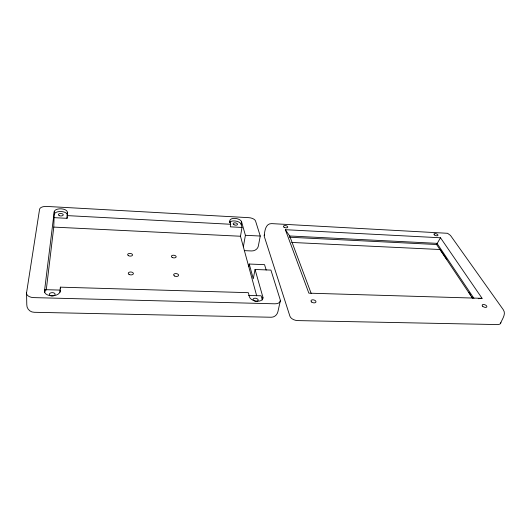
<?xml version="1.0" encoding="UTF-8"?>
<svg xmlns="http://www.w3.org/2000/svg" width="531" height="531" viewBox="0 0 531 531"><rect width="100%" height="100%" fill="white"/><g stroke="black" fill="none" stroke-linecap="round" stroke-linejoin="round"><path stroke-width="0.8" d="M46.243 290.072L53.784 227.095L54.262 211.557A6.584 3.232 2.1 0 1 61.178 208.822L61.384 208.836A6.584 3.232 2.1 0 1 67.371 212.473L67.337 214.504M60.361 288.625L60.375 287.158L248.349 292.674L249.424 296.829A6.916 4.042 11.2 0 0 257.296 301.236A6.916 4.042 11.2 0 0 262.898 297.207L255.059 269.489L270.916 270.087L280.209 299.756A6.903 4.029 12.2 0 1 274.819 303.805L33.792 297.612A7.885 4.494 -1.6 0 1 26.55 292.866L39.579 209.247A6.631 3.219 1.6 0 1 46.648 206.426L248.893 217.677A5.907 2.94 10.4 0 1 255.557 221.035L260.256 236.036L258.312 246.198A6.033 4.965 -16.1 0 1 251.502 250.951L244.287 250.632M53.837 217.637L67.032 218.327L67.371 212.473M60.136 292.302L60.275 290.835M67.032 218.327L67.178 216.754M60.375 287.158L59.963 291.546A7.753 4.44 -0.7 0 1 51.746 295.8A7.753 4.44 -0.7 0 1 44.491 291.114L54.262 211.557M44.684 292.614L45.042 289.667L60.342 290.099M229.677 222.33L229.883 221.055A5.96 2.987 9.7 0 1 235.1 218.407A5.96 2.987 9.7 0 1 241.605 221.885L245.402 235.306L243.357 246.789M229.883 221.055L230.713 224.274L230.295 226.83L242.017 227.441L240.483 236.242L256.679 295.794M242.017 227.441L241.167 224.421L241.605 221.885M248.747 266.628L249.231 264.04L264.544 264.644L266.184 270.053M255.059 269.489L253.274 278.782L249.231 264.04M264.239 235.711C264.67 231.264 265.513 223.345 271.713 223.617L447.567 233.295L450.467 235.412L503.361 309.825C506.395 314.345 501.881 319.304 500.514 323.485M262.898 297.207L262.334 299.949L261.172 295.8L248.614 295.442M280.322 300.838L277.912 311.684C277.268 314.764 274.454 317.299 271.255 317.246L34.19 312.288C30.181 312.347 26.61 308.763 26.789 304.741L26.55 292.866M472.55 298.256L436.582 244.506L440.498 237.775L482.075 298.329L478.252 298.707M482.075 298.329L308.863 293.165L285.353 229.697L440.498 237.775M291.718 242.441L440.153 249.517L446.87 259.546M285.353 229.697L289.667 235.983L436.993 243.344L473.971 298.402M289.395 237.224L436.582 244.506M245.402 235.306L260.256 236.036M53.784 227.095L240.483 236.242M67.079 215.606L230.713 224.274M468.767 292.249L470.599 294.99M471.521 296.358L472.437 297.732M289.667 235.983L311.219 293.524M45.042 289.667L45.049 291.24M44.491 291.114L44.498 292.601M254.143 300.838A2.589 1.52 11.2 0 1 254.376 298.276A2.589 1.52 11.2 0 1 258.172 299.982A2.589 1.52 11.2 0 1 254.734 301.104M54.248 214.278A6.564 3.239 2 0 1 61.145 211.524L61.35 211.537A6.564 3.239 2 0 1 67.238 214.338M229.518 222.814A5.947 3 9.7 0 1 235.445 221.015A5.947 3 9.7 0 1 241.167 224.421M500.839 322.675A6.564 3.312 22.4 0 1 497.355 324.574L297.811 320.598A6.744 4.016 13.8 0 1 289.919 316.21L264.305 236.501A5.775 2.96 11.4 0 1 264.557 234.994M59.459 215.719A2.463 1.215 2 0 0 63.255 214.863A2.463 1.215 2 0 0 59.671 213.621A2.463 1.215 2 0 0 59.459 215.719M128.389 255.657A2.469 1.347 4.3 0 0 132.478 255.219A2.469 1.347 4.3 0 0 129.391 253.446A2.469 1.347 4.3 0 0 128.389 255.657M129.073 274.414A2.562 1.447 4 0 0 133.321 273.903A2.562 1.447 4 0 0 130.108 272.018A2.562 1.447 4 0 0 129.073 274.414M174.5 275.974A2.496 1.42 6.5 0 0 178.562 275.463A2.496 1.42 6.5 0 0 175.296 273.604A2.496 1.42 6.5 0 0 174.5 275.974M172.203 257.435A2.409 1.321 6.6 0 0 176.126 256.997A2.409 1.321 6.6 0 0 172.98 255.245A2.409 1.321 6.6 0 0 172.203 257.435M50.637 295.707A2.901 1.666 -0.8 0 0 55.124 294.373A2.901 1.666 -0.8 0 0 50.936 292.82A2.901 1.666 -0.8 0 0 50.637 295.707M234.012 224.752A2.23 1.122 9.7 0 0 237.523 224.421A2.23 1.122 9.7 0 0 234.456 222.861A2.23 1.122 9.7 0 0 234.012 224.752M284.005 227.168A2.184 1.089 12 0 0 287.656 227.354A2.184 1.089 12 0 0 285.18 225.536A2.184 1.089 12 0 0 284.005 227.168M434.318 234.868A2.111 0.956 17.6 0 0 437.816 235.525A2.111 0.956 17.6 0 0 435.699 233.633A2.111 0.956 17.6 0 0 434.318 234.868M482.719 306.268A2.482 1.235 21.5 0 0 486.728 307.011A2.482 1.235 21.5 0 0 484.099 304.542A2.482 1.235 21.5 0 0 482.719 306.268M311.684 302.053A2.542 1.454 14.5 0 0 315.872 302.159A2.542 1.454 14.5 0 0 312.898 299.789A2.542 1.454 14.5 0 0 311.684 302.053"/></g></svg>
